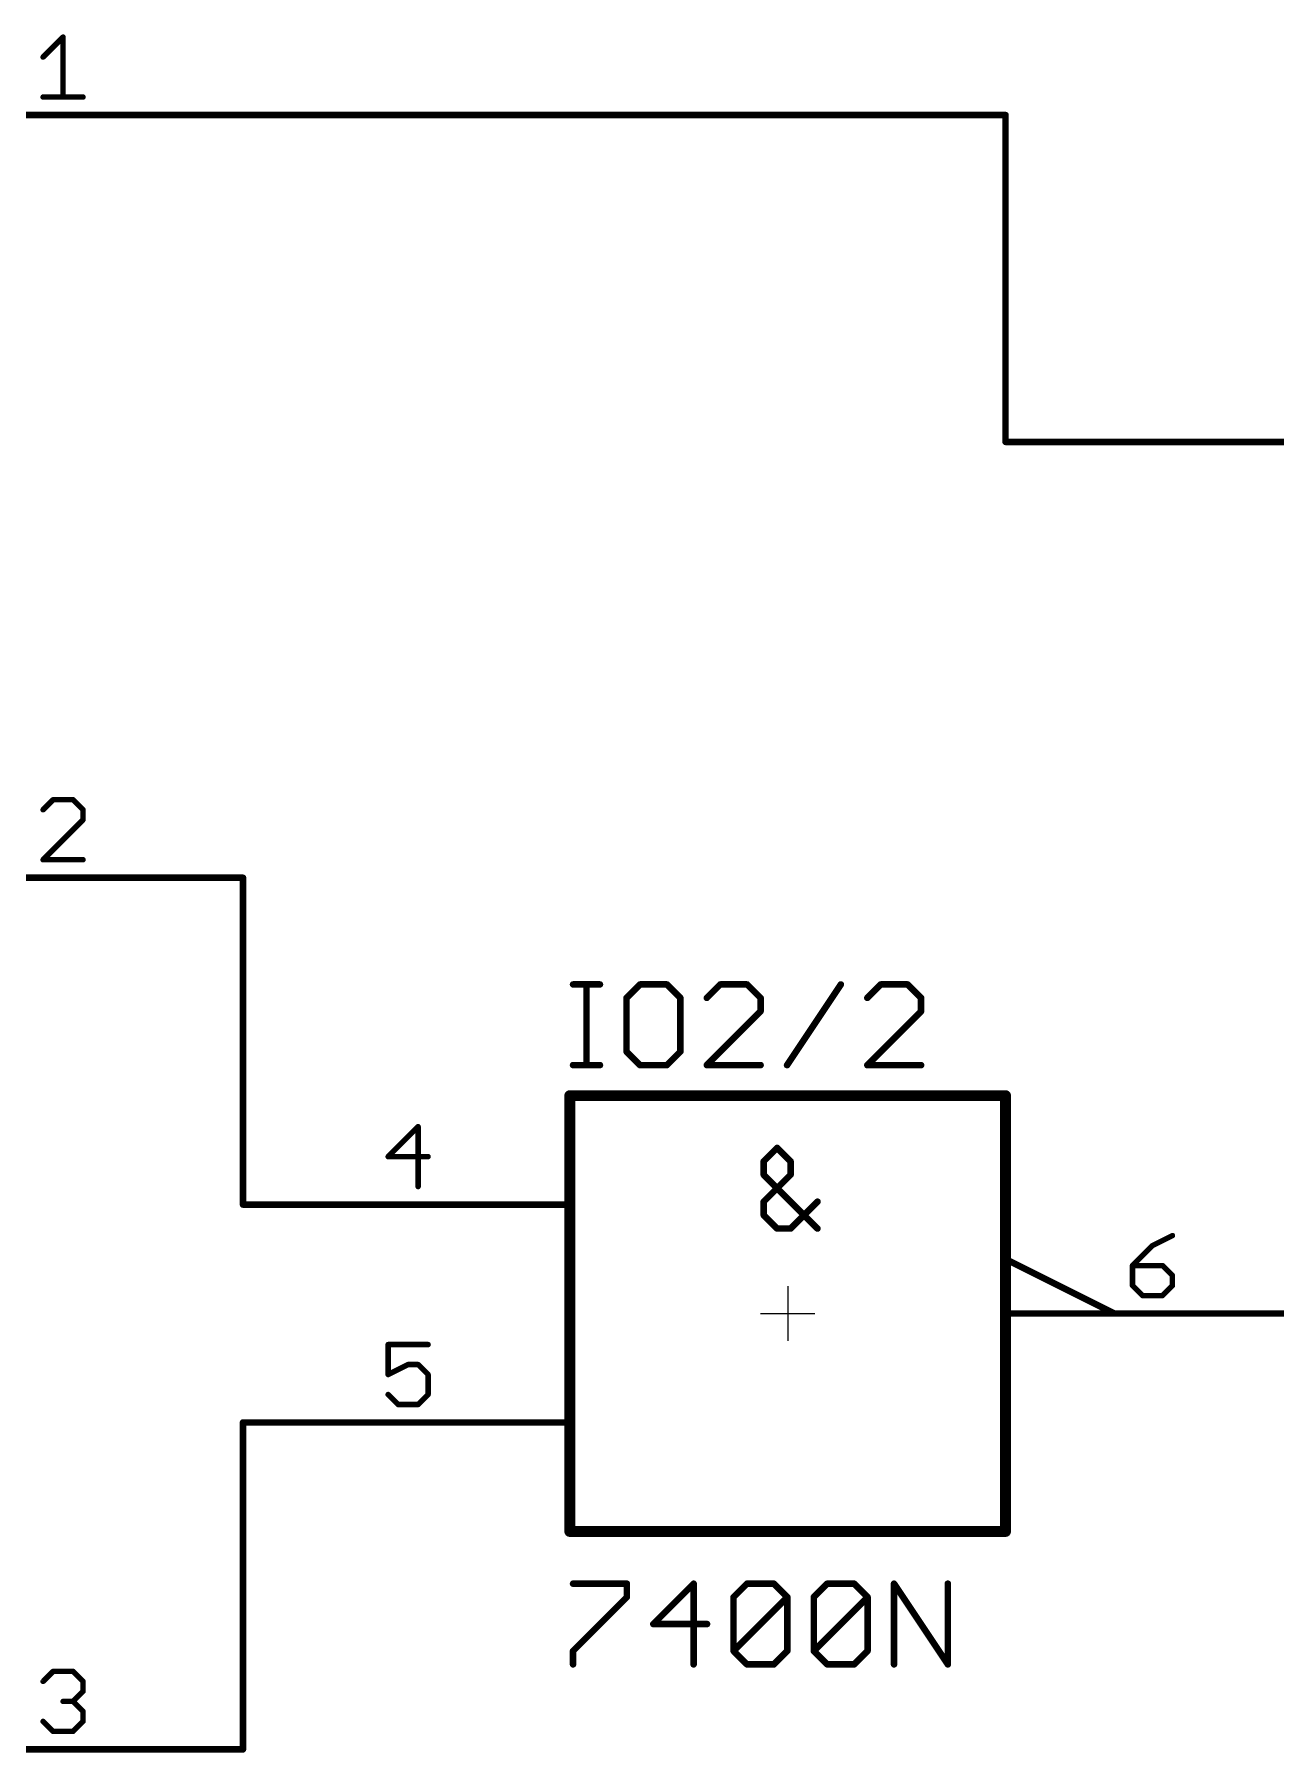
# Model space of a CAD drawing. Extents: x -34 to 81, y -13 to 101.
# Drawn here: x -4.86 to 24.08, y 50.72 to 90.78 of the extents above; entities that cross this region are included whole.
import ezdxf

# ---------------------------------------------------------------- set-up
doc = ezdxf.new("R2010")
doc.units = 0
for name, color, linetype in [('91', 94, 'CONTINUOUS'), ('94', 14, 'CONTINUOUS'), ('95', 250, 'CONTINUOUS'), ('96', 250, 'CONTINUOUS')]:
    doc.layers.add(name, color=color, linetype=linetype)

msp = doc.modelspace()

# ---------------------------------------------------------------- linework, layer by layer
at = {"layer": '91', "const_width": 0.1524}
for points in [[(-2.54, 88.9), (17.78, 88.9)], [(17.78, 88.9), (17.78, 81.28)], [(17.78, 81.28), (25.4, 81.28)], [(-2.54, 71.12), (0, 71.12)], [(0, 71.12), (0, 63.5)], [(0, 63.5), (2.54, 63.5)], [(22.86, 60.96), (25.4, 60.96)], [(0, 50.8), (0, 58.42)], [(0, 58.42), (2.54, 58.42)], [(-2.54, 50.8), (0, 50.8)]]:
    msp.add_lwpolyline(points, dxfattribs=at)
at = {"layer": '91', "const_width": 0.0762}
for points in [[(-2.54, 88.9381, 1), (-2.54, 88.8619)], [(17.8181, 88.9, 1), (17.7419, 88.9)], [(17.78, 88.8619, 1), (17.78, 88.9381)], [(17.78, 81.3181, 1), (17.78, 81.2419)], [(17.7419, 81.28, 1), (17.8181, 81.28)], [(-2.54, 71.1581, 1), (-2.54, 71.0819)], [(0.0381, 71.12, 1), (-0.0381, 71.12)], [(0, 71.0819, 1), (0, 71.1581)], [(0, 63.5381, 1), (0, 63.4619)], [(-0.0381, 63.5, 1), (0.0381, 63.5)], [(2.54, 63.4619, 1), (2.54, 63.5381)], [(22.86, 60.9981, 1), (22.86, 60.9219)], [(0.0381, 58.42, 1), (-0.0381, 58.42)], [(0, 58.4581, 1), (0, 58.3819)], [(2.54, 58.3819, 1), (2.54, 58.4581)], [(-2.54, 50.8381, 1), (-2.54, 50.7619)], [(0, 50.7619, 1), (0, 50.8381)], [(-0.0381, 50.8, 1), (0.0381, 50.8)]]:
    msp.add_lwpolyline(points, format="xyb", dxfattribs=at)
at = {"layer": '94'}
for p, q in [((12.7, 61.595), (12.7, 60.325)), ((12.065, 60.96), (13.335, 60.96))]:
    msp.add_line(p, q, dxfattribs=at)
for points, const_width in [([(-2.54, 88.9), (-5.08, 88.9)], 0.1524), ([(-2.54, 71.12), (-5.08, 71.12)], 0.1524), ([(17.78, 66.04), (7.62, 66.04)], 0.254), ([(7.62, 63.5), (7.62, 66.04)], 0.254), ([(17.78, 66.04), (17.78, 62.23)], 0.254), ([(12.4547, 64.8224), (12.1412, 64.5089)], 0.1524), ([(12.7683, 64.5089), (12.4547, 64.8224)], 0.1524), ([(12.1412, 64.5089), (12.1412, 64.1953)], 0.1524), ([(12.7683, 64.1953), (12.7683, 64.5089)], 0.1524), ([(12.1412, 63.5683), (12.7683, 64.1953)], 0.1524), ([(12.1412, 64.1953), (13.3953, 62.9412)], 0.1524), ([(2.54, 63.5), (5.08, 63.5)], 0.1524), ([(5.08, 63.5), (7.62, 63.5)], 0.1524), ([(7.62, 58.42), (7.62, 63.5)], 0.254), ([(12.1412, 63.2547), (12.1412, 63.5683)], 0.1524), ([(12.4547, 62.9412), (12.1412, 63.2547)], 0.1524), ([(13.3953, 63.5683), (12.7683, 62.9412)], 0.1524), ([(12.7683, 62.9412), (12.4547, 62.9412)], 0.1524), ([(17.78, 62.23), (17.78, 60.96)], 0.254), ([(20.32, 60.96), (17.78, 62.23)], 0.1524), ([(17.78, 60.96), (17.78, 55.88)], 0.254), ([(17.78, 60.96), (20.32, 60.96)], 0.1524), ([(22.86, 60.96), (20.32, 60.96)], 0.1524), ([(2.54, 58.42), (5.08, 58.42)], 0.1524), ([(5.08, 58.42), (7.62, 58.42)], 0.1524), ([(7.62, 55.88), (7.62, 58.42)], 0.254), ([(7.62, 55.88), (17.78, 55.88)], 0.254), ([(-2.54, 50.8), (-5.08, 50.8)], 0.1524)]:
    msp.add_lwpolyline(points, dxfattribs=dict(at, const_width=const_width))
for points, const_width in [([(-2.54, 88.8619, 1), (-2.54, 88.9381)], 0.0762), ([(-2.54, 71.0819, 1), (-2.54, 71.1581)], 0.0762), ([(7.62, 66.1035, 1), (7.62, 65.9765)], 0.127), ([(7.6835, 66.04, 1), (7.5565, 66.04)], 0.127), ([(17.8435, 66.04, 1), (17.7165, 66.04)], 0.127), ([(17.78, 65.9765, 1), (17.78, 66.1035)], 0.127), ([(12.4817, 64.8493, 1), (12.4278, 64.7955)], 0.0762), ([(12.4817, 64.7955, 1), (12.4278, 64.8493)], 0.0762), ([(12.1793, 64.5089, 1), (12.1031, 64.5089)], 0.0762), ([(12.1143, 64.5358, 1), (12.1681, 64.4819)], 0.0762), ([(12.8064, 64.5089, 1), (12.7302, 64.5089)], 0.0762), ([(12.7413, 64.4819, 1), (12.7952, 64.5358)], 0.0762), ([(12.1681, 64.2223, 1), (12.1143, 64.1684)], 0.0762), ([(12.1031, 64.1953, 1), (12.1793, 64.1953)], 0.0762), ([(12.7302, 64.1953, 1), (12.8064, 64.1953)], 0.0762), ([(12.7952, 64.1684, 1), (12.7413, 64.2223)], 0.0762), ([(2.54, 63.5381, 1), (2.54, 63.4619)], 0.0762), ([(5.08, 63.5381, 1), (5.08, 63.4619)], 0.0762), ([(5.08, 63.4619, 1), (5.08, 63.5381)], 0.0762), ([(7.6835, 63.5, 1), (7.5565, 63.5)], 0.127), ([(7.5565, 63.5, 1), (7.6835, 63.5)], 0.127), ([(7.62, 63.4619, 1), (7.62, 63.5381)], 0.0762), ([(12.1793, 63.5683, 1), (12.1031, 63.5683)], 0.0762), ([(12.1143, 63.5952, 1), (12.1681, 63.5413)], 0.0762), ([(12.1681, 63.2817, 1), (12.1143, 63.2278)], 0.0762), ([(12.1031, 63.2547, 1), (12.1793, 63.2547)], 0.0762), ([(13.4223, 63.5413, 1), (13.3684, 63.5952)], 0.0762), ([(12.4547, 62.9793, 1), (12.4547, 62.9031)], 0.0762), ([(12.4278, 62.9143, 1), (12.4817, 62.9681)], 0.0762), ([(12.7413, 62.9681, 1), (12.7952, 62.9143)], 0.0762), ([(12.7683, 62.9031, 1), (12.7683, 62.9793)], 0.0762), ([(13.3684, 62.9143, 1), (13.4223, 62.9681)], 0.0762), ([(17.8435, 62.23, 1), (17.7165, 62.23)], 0.127), ([(17.7165, 62.23, 1), (17.8435, 62.23)], 0.127), ([(17.797, 62.2641, 1), (17.763, 62.1959)], 0.0762), ([(17.8435, 60.96, 1), (17.7165, 60.96)], 0.127), ([(17.7165, 60.96, 1), (17.8435, 60.96)], 0.127), ([(17.78, 60.9981, 1), (17.78, 60.9219)], 0.0762), ([(20.32, 60.9981, 1), (20.32, 60.9219)], 0.0762), ([(20.303, 60.9259, 1), (20.337, 60.9941)], 0.0762), ([(20.32, 60.9219, 1), (20.32, 60.9981)], 0.0762), ([(22.86, 60.9219, 1), (22.86, 60.9981)], 0.0762), ([(2.54, 58.4581, 1), (2.54, 58.3819)], 0.0762), ([(5.08, 58.4581, 1), (5.08, 58.3819)], 0.0762), ([(5.08, 58.3819, 1), (5.08, 58.4581)], 0.0762), ([(7.6835, 58.42, 1), (7.5565, 58.42)], 0.127), ([(7.5565, 58.42, 1), (7.6835, 58.42)], 0.127), ([(7.62, 58.3819, 1), (7.62, 58.4581)], 0.0762), ([(7.62, 55.9435, 1), (7.62, 55.8165)], 0.127), ([(7.5565, 55.88, 1), (7.6835, 55.88)], 0.127), ([(17.7165, 55.88, 1), (17.8435, 55.88)], 0.127), ([(17.78, 55.8165, 1), (17.78, 55.9435)], 0.127), ([(-2.54, 50.7619, 1), (-2.54, 50.8381)], 0.0762)]:
    msp.add_lwpolyline(points, format="xyb", dxfattribs=dict(at, const_width=const_width))
at = {"layer": '95'}
for points, const_width in [([(-4.6609, 90.2512), (-4.1948, 90.7173)], 0.127), ([(-4.1948, 90.7173), (-4.1948, 89.3191)], 0.127), ([(-4.6609, 89.3191), (-3.7288, 89.3191)], 0.127), ([(-4.4279, 72.9373), (-4.6609, 72.7043)], 0.127), ([(-3.9618, 72.9373), (-4.4279, 72.9373)], 0.127), ([(-3.7288, 72.7043), (-3.9618, 72.9373)], 0.127), ([(-4.6609, 71.5391), (-3.7288, 72.4712)], 0.127), ([(-3.7288, 72.4712), (-3.7288, 72.7043)], 0.127), ([(-3.7288, 71.5391), (-4.6609, 71.5391)], 0.127), ([(7.6962, 68.6324), (8.3233, 68.6324)], 0.1524), ([(8.0097, 66.7512), (8.0097, 68.6324)], 0.1524), ([(9.2571, 68.6324), (8.9436, 68.3189)], 0.1524), ([(9.8842, 68.6324), (9.2571, 68.6324)], 0.1524), ([(10.1977, 68.3189), (9.8842, 68.6324)], 0.1524), ([(11.1281, 68.6324), (10.8146, 68.3189)], 0.1524), ([(11.7552, 68.6324), (11.1281, 68.6324)], 0.1524), ([(12.0687, 68.3189), (11.7552, 68.6324)], 0.1524), ([(12.6856, 66.7512), (13.9398, 68.6324)], 0.1524), ([(14.8702, 68.6324), (14.5567, 68.3189)], 0.1524), ([(15.4973, 68.6324), (14.8702, 68.6324)], 0.1524), ([(15.8108, 68.3189), (15.4973, 68.6324)], 0.1524), ([(8.9436, 68.3189), (8.9436, 67.0647)], 0.1524), ([(10.1977, 67.0647), (10.1977, 68.3189)], 0.1524), ([(12.0687, 68.0053), (12.0687, 68.3189)], 0.1524), ([(15.8108, 68.0053), (15.8108, 68.3189)], 0.1524), ([(10.8146, 66.7512), (12.0687, 68.0053)], 0.1524), ([(14.5567, 66.7512), (15.8108, 68.0053)], 0.1524), ([(8.9436, 67.0647), (9.2571, 66.7512)], 0.1524), ([(9.8842, 66.7512), (10.1977, 67.0647)], 0.1524), ([(7.6962, 66.7512), (8.3233, 66.7512)], 0.1524), ([(9.2571, 66.7512), (9.8842, 66.7512)], 0.1524), ([(12.0687, 66.7512), (10.8146, 66.7512)], 0.1524), ([(15.8108, 66.7512), (14.5567, 66.7512)], 0.1524), ([(4.0837, 65.3173), (3.3846, 64.6182)], 0.127), ([(4.0837, 63.9191), (4.0837, 65.3173)], 0.127), ([(3.3846, 64.6182), (4.3167, 64.6182)], 0.127), ([(21.2052, 62.5443), (20.7391, 62.0782)], 0.127), ([(21.6712, 62.7773), (21.2052, 62.5443)], 0.127), ([(20.7391, 62.0782), (20.7391, 61.6121)], 0.127), ([(21.4382, 62.0782), (20.7391, 62.0782)], 0.127), ([(21.6712, 61.8452), (21.4382, 62.0782)], 0.127), ([(21.6712, 61.6121), (21.6712, 61.8452)], 0.127), ([(20.7391, 61.6121), (20.9721, 61.3791)], 0.127), ([(20.9721, 61.3791), (21.4382, 61.3791)], 0.127), ([(21.4382, 61.3791), (21.6712, 61.6121)], 0.127), ([(4.3167, 60.2373), (3.3846, 60.2373)], 0.127), ([(3.3846, 60.2373), (3.3846, 59.5382)], 0.127), ([(3.3846, 59.5382), (3.8507, 59.7712)], 0.127), ([(3.8507, 59.7712), (4.0837, 59.7712)], 0.127), ([(4.0837, 59.7712), (4.3167, 59.5382)], 0.127), ([(4.3167, 59.5382), (4.3167, 59.0721)], 0.127), ([(3.6177, 58.8391), (3.3846, 59.0721)], 0.127), ([(4.0837, 58.8391), (3.6177, 58.8391)], 0.127), ([(4.3167, 59.0721), (4.0837, 58.8391)], 0.127), ([(-4.6609, 52.3843), (-4.4279, 52.6173)], 0.127), ([(-4.4279, 52.6173), (-3.9618, 52.6173)], 0.127), ([(-3.9618, 52.6173), (-3.7288, 52.3843)], 0.127), ([(-3.7288, 52.1512), (-3.9618, 51.9182)], 0.127), ([(-3.7288, 52.3843), (-3.7288, 52.1512)], 0.127), ([(-3.9618, 51.9182), (-4.1948, 51.9182)], 0.127), ([(-3.9618, 51.9182), (-3.7288, 51.6852)], 0.127), ([(-3.7288, 51.6852), (-3.7288, 51.4521)], 0.127), ([(-4.4279, 51.2191), (-4.6609, 51.4521)], 0.127), ([(-3.9618, 51.2191), (-4.4279, 51.2191)], 0.127), ([(-3.7288, 51.4521), (-3.9618, 51.2191)], 0.127)]:
    msp.add_lwpolyline(points, dxfattribs=dict(at, const_width=const_width))
for points, const_width in [([(-4.1631, 90.7173, 1), (-4.2266, 90.7173)], 0.0635), ([(-4.1724, 90.6948, 1), (-4.2173, 90.7397)], 0.0635), ([(-4.6834, 90.2737, 1), (-4.6384, 90.2288)], 0.0635), ([(-4.6609, 89.3509, 1), (-4.6609, 89.2874)], 0.0635), ([(-4.2266, 89.3191, 1), (-4.1631, 89.3191)], 0.0635), ([(-3.7288, 89.2874, 1), (-3.7288, 89.3509)], 0.0635), ([(-4.4279, 72.969, 1), (-4.4279, 72.9055)], 0.0635), ([(-4.4054, 72.9148, 1), (-4.4503, 72.9597)], 0.0635), ([(-3.9394, 72.9597, 1), (-3.9843, 72.9148)], 0.0635), ([(-3.9618, 72.9055, 1), (-3.9618, 72.969)], 0.0635), ([(-4.6834, 72.7267, 1), (-4.6384, 72.6818)], 0.0635), ([(-3.697, 72.7043, 1), (-3.7605, 72.7043)], 0.0635), ([(-3.7512, 72.6818, 1), (-3.7063, 72.7267)], 0.0635), ([(-3.7063, 72.4488, 1), (-3.7512, 72.4937)], 0.0635), ([(-3.7605, 72.4712, 1), (-3.697, 72.4712)], 0.0635), ([(-4.6834, 71.5616, 1), (-4.6384, 71.5166)], 0.0635), ([(-4.6609, 71.5709, 1), (-4.6609, 71.5074)], 0.0635), ([(-3.7288, 71.5074, 1), (-3.7288, 71.5709)], 0.0635), ([(7.6962, 68.6705, 1), (7.6962, 68.5943)], 0.0762), ([(8.0478, 68.6324, 1), (7.9716, 68.6324)], 0.0762), ([(8.3233, 68.5943, 1), (8.3233, 68.6705)], 0.0762), ([(9.2571, 68.6705, 1), (9.2571, 68.5943)], 0.0762), ([(9.284, 68.6055, 1), (9.2302, 68.6593)], 0.0762), ([(9.9111, 68.6593, 1), (9.8572, 68.6055)], 0.0762), ([(9.8842, 68.5943, 1), (9.8842, 68.6705)], 0.0762), ([(11.1281, 68.6705, 1), (11.1281, 68.5943)], 0.0762), ([(11.1551, 68.6055, 1), (11.1012, 68.6593)], 0.0762), ([(11.7821, 68.6593, 1), (11.7283, 68.6055)], 0.0762), ([(11.7552, 68.5943, 1), (11.7552, 68.6705)], 0.0762), ([(13.9715, 68.6113, 1), (13.9081, 68.6535)], 0.0762), ([(14.8702, 68.6705, 1), (14.8702, 68.5943)], 0.0762), ([(14.8971, 68.6055, 1), (14.8433, 68.6593)], 0.0762), ([(15.5242, 68.6593, 1), (15.4703, 68.6055)], 0.0762), ([(15.4973, 68.5943, 1), (15.4973, 68.6705)], 0.0762), ([(8.9166, 68.3458, 1), (8.9705, 68.2919)], 0.0762), ([(8.9817, 68.3189, 1), (8.9055, 68.3189)], 0.0762), ([(10.2358, 68.3189, 1), (10.1596, 68.3189)], 0.0762), ([(10.1708, 68.2919, 1), (10.2246, 68.3458)], 0.0762), ([(10.7877, 68.3458, 1), (10.8415, 68.2919)], 0.0762), ([(12.1068, 68.3189, 1), (12.0306, 68.3189)], 0.0762), ([(12.0418, 68.2919, 1), (12.0957, 68.3458)], 0.0762), ([(14.5297, 68.3458, 1), (14.5836, 68.2919)], 0.0762), ([(15.8489, 68.3189, 1), (15.7727, 68.3189)], 0.0762), ([(15.7839, 68.2919, 1), (15.8378, 68.3458)], 0.0762), ([(12.0306, 68.0053, 1), (12.1068, 68.0053)], 0.0762), ([(12.0957, 67.9784, 1), (12.0418, 68.0323)], 0.0762), ([(15.7727, 68.0053, 1), (15.8489, 68.0053)], 0.0762), ([(15.8378, 67.9784, 1), (15.7839, 68.0323)], 0.0762), ([(8.9705, 67.0917, 1), (8.9166, 67.0378)], 0.0762), ([(8.9055, 67.0647, 1), (8.9817, 67.0647)], 0.0762), ([(10.1596, 67.0647, 1), (10.2358, 67.0647)], 0.0762), ([(10.2246, 67.0378, 1), (10.1708, 67.0917)], 0.0762), ([(7.6962, 66.7893, 1), (7.6962, 66.7131)], 0.0762), ([(7.9716, 66.7512, 1), (8.0478, 66.7512)], 0.0762), ([(8.3233, 66.7131, 1), (8.3233, 66.7893)], 0.0762), ([(9.2571, 66.7893, 1), (9.2571, 66.7131)], 0.0762), ([(9.2302, 66.7243, 1), (9.284, 66.7781)], 0.0762), ([(9.8572, 66.7781, 1), (9.9111, 66.7243)], 0.0762), ([(9.8842, 66.7131, 1), (9.8842, 66.7893)], 0.0762), ([(10.8146, 66.7893, 1), (10.8146, 66.7131)], 0.0762), ([(10.7877, 66.7781, 1), (10.8415, 66.7243)], 0.0762), ([(12.0687, 66.7131, 1), (12.0687, 66.7893)], 0.0762), ([(12.6539, 66.7723, 1), (12.7173, 66.7301)], 0.0762), ([(14.5567, 66.7893, 1), (14.5567, 66.7131)], 0.0762), ([(14.5297, 66.7781, 1), (14.5836, 66.7243)], 0.0762), ([(15.8108, 66.7131, 1), (15.8108, 66.7893)], 0.0762), ([(4.1155, 65.3173, 1), (4.052, 65.3173)], 0.0635), ([(4.1062, 65.2948, 1), (4.0613, 65.3397)], 0.0635), ([(3.3846, 64.6499, 1), (3.3846, 64.5864)], 0.0635), ([(3.3622, 64.6406, 1), (3.4071, 64.5957)], 0.0635), ([(4.3167, 64.5864, 1), (4.3167, 64.6499)], 0.0635), ([(4.052, 63.9191, 1), (4.1155, 63.9191)], 0.0635), ([(21.191, 62.5727, 1), (21.2194, 62.5159)], 0.0635), ([(21.2276, 62.5218, 1), (21.1827, 62.5667)], 0.0635), ([(21.6854, 62.7489, 1), (21.657, 62.8057)], 0.0635), ([(20.7391, 62.1099, 1), (20.7391, 62.0464)], 0.0635), ([(20.7166, 62.1006, 1), (20.7616, 62.0557)], 0.0635), ([(20.7708, 62.0782, 1), (20.7074, 62.0782)], 0.0635), ([(21.4606, 62.1006, 1), (21.4157, 62.0557)], 0.0635), ([(21.4382, 62.0464, 1), (21.4382, 62.1099)], 0.0635), ([(21.703, 61.8452, 1), (21.6395, 61.8452)], 0.0635), ([(21.6488, 61.8227, 1), (21.6937, 61.8676)], 0.0635), ([(20.7616, 61.6346, 1), (20.7166, 61.5897)], 0.0635), ([(20.7074, 61.6121, 1), (20.7708, 61.6121)], 0.0635), ([(20.9721, 61.4109, 1), (20.9721, 61.3473)], 0.0635), ([(20.9497, 61.3566, 1), (20.9946, 61.4016)], 0.0635), ([(21.4157, 61.4016, 1), (21.4606, 61.3566)], 0.0635), ([(21.4382, 61.3473, 1), (21.4382, 61.4109)], 0.0635), ([(21.6395, 61.6121, 1), (21.703, 61.6121)], 0.0635), ([(21.6937, 61.5897, 1), (21.6488, 61.6346)], 0.0635), ([(3.3846, 60.269, 1), (3.3846, 60.2055)], 0.0635), ([(3.4164, 60.2373, 1), (3.3529, 60.2373)], 0.0635), ([(4.3167, 60.2055, 1), (4.3167, 60.269)], 0.0635), ([(3.8507, 59.803, 1), (3.8507, 59.7395)], 0.0635), ([(3.8649, 59.7428, 1), (3.8365, 59.7996)], 0.0635), ([(4.1062, 59.7937, 1), (4.0613, 59.7488)], 0.0635), ([(4.0837, 59.7395, 1), (4.0837, 59.803)], 0.0635), ([(3.3704, 59.5666, 1), (3.3988, 59.5098)], 0.0635), ([(3.3529, 59.5382, 1), (3.4164, 59.5382)], 0.0635), ([(4.3485, 59.5382, 1), (4.285, 59.5382)], 0.0635), ([(4.2943, 59.5157, 1), (4.3392, 59.5606)], 0.0635), ([(3.4071, 59.0946, 1), (3.3622, 59.0497)], 0.0635), ([(3.6177, 58.8709, 1), (3.6177, 58.8073)], 0.0635), ([(3.5952, 58.8166, 1), (3.6401, 58.8616)], 0.0635), ([(4.0613, 58.8616, 1), (4.1062, 58.8166)], 0.0635), ([(4.0837, 58.8073, 1), (4.0837, 58.8709)], 0.0635), ([(4.285, 59.0721, 1), (4.3485, 59.0721)], 0.0635), ([(4.3392, 59.0497, 1), (4.2943, 59.0946)], 0.0635), ([(-4.4279, 52.649, 1), (-4.4279, 52.5855)], 0.0635), ([(-4.4054, 52.5948, 1), (-4.4503, 52.6397)], 0.0635), ([(-3.9394, 52.6397, 1), (-3.9843, 52.5948)], 0.0635), ([(-3.9618, 52.5855, 1), (-3.9618, 52.649)], 0.0635), ([(-4.6834, 52.4067, 1), (-4.6384, 52.3618)], 0.0635), ([(-3.697, 52.3843, 1), (-3.7605, 52.3843)], 0.0635), ([(-3.7605, 52.1512, 1), (-3.697, 52.1512)], 0.0635), ([(-3.7512, 52.3618, 1), (-3.7063, 52.4067)], 0.0635), ([(-3.7063, 52.1288, 1), (-3.7512, 52.1737)], 0.0635), ([(-4.1948, 51.9499, 1), (-4.1948, 51.8864)], 0.0635), ([(-3.9394, 51.9406, 1), (-3.9843, 51.8957)], 0.0635), ([(-3.9843, 51.9406, 1), (-3.9394, 51.8957)], 0.0635), ([(-3.9618, 51.8864, 1), (-3.9618, 51.9499)], 0.0635), ([(-3.697, 51.6852, 1), (-3.7605, 51.6852)], 0.0635), ([(-3.7512, 51.6627, 1), (-3.7063, 51.7076)], 0.0635), ([(-4.6384, 51.4746, 1), (-4.6834, 51.4297)], 0.0635), ([(-4.4279, 51.2509, 1), (-4.4279, 51.1874)], 0.0635), ([(-4.4503, 51.1966, 1), (-4.4054, 51.2416)], 0.0635), ([(-3.9843, 51.2416, 1), (-3.9394, 51.1966)], 0.0635), ([(-3.9618, 51.1874, 1), (-3.9618, 51.2509)], 0.0635), ([(-3.7605, 51.4521, 1), (-3.697, 51.4521)], 0.0635), ([(-3.7063, 51.4297, 1), (-3.7512, 51.4746)], 0.0635)]:
    msp.add_lwpolyline(points, format="xyb", dxfattribs=dict(at, const_width=const_width))
at = {"layer": '96', "const_width": 0.1524}
for points in [[(7.6962, 54.6624), (8.9503, 54.6624)], [(8.9503, 54.6624), (8.9503, 54.3489)], [(10.5078, 54.6624), (9.5672, 53.7218)], [(10.5078, 52.7812), (10.5078, 54.6624)], [(11.4383, 54.3489), (11.7518, 54.6624)], [(11.7518, 54.6624), (12.3789, 54.6624)], [(12.3789, 54.6624), (12.6924, 54.3489)], [(13.3093, 54.3489), (13.6228, 54.6624)], [(13.6228, 54.6624), (14.2499, 54.6624)], [(14.2499, 54.6624), (14.5635, 54.3489)], [(15.1804, 52.7812), (15.1804, 54.6624)], [(15.1804, 54.6624), (16.4345, 52.7812)], [(16.4345, 52.7812), (16.4345, 54.6624)], [(8.9503, 54.3489), (7.6962, 53.0947)], [(11.4383, 53.0947), (11.4383, 54.3489)], [(11.4383, 53.0947), (12.6924, 54.3489)], [(12.6924, 54.3489), (12.6924, 53.0947)], [(13.3093, 53.0947), (13.3093, 54.3489)], [(13.3093, 53.0947), (14.5635, 54.3489)], [(14.5635, 54.3489), (14.5635, 53.0947)], [(9.5672, 53.7218), (10.8214, 53.7218)], [(7.6962, 53.0947), (7.6962, 52.7812)], [(11.7518, 52.7812), (11.4383, 53.0947)], [(12.6924, 53.0947), (12.3789, 52.7812)], [(13.6228, 52.7812), (13.3093, 53.0947)], [(14.5635, 53.0947), (14.2499, 52.7812)], [(12.3789, 52.7812), (11.7518, 52.7812)], [(14.2499, 52.7812), (13.6228, 52.7812)]]:
    msp.add_lwpolyline(points, dxfattribs=at)
at = {"layer": '96', "const_width": 0.0762}
for points in [[(7.6962, 54.7005, 1), (7.6962, 54.6243)], [(8.9884, 54.6624, 1), (8.9122, 54.6624)], [(8.9503, 54.6243, 1), (8.9503, 54.7005)], [(10.5459, 54.6624, 1), (10.4697, 54.6624)], [(10.5348, 54.6355, 1), (10.4809, 54.6893)], [(11.7518, 54.7005, 1), (11.7518, 54.6243)], [(11.7788, 54.6355, 1), (11.7249, 54.6893)], [(12.4058, 54.6893, 1), (12.3519, 54.6355)], [(12.3789, 54.6243, 1), (12.3789, 54.7005)], [(13.6228, 54.7005, 1), (13.6228, 54.6243)], [(13.6498, 54.6355, 1), (13.5959, 54.6893)], [(14.2769, 54.6893, 1), (14.223, 54.6355)], [(14.2499, 54.6243, 1), (14.2499, 54.7005)], [(15.2121, 54.6835, 1), (15.1486, 54.6413)], [(15.2185, 54.6624, 1), (15.1423, 54.6624)], [(16.4726, 54.6624, 1), (16.3964, 54.6624)], [(8.9122, 54.3489, 1), (8.9884, 54.3489)], [(8.9773, 54.3219, 1), (8.9234, 54.3758)], [(11.4113, 54.3758, 1), (11.4652, 54.3219)], [(11.4764, 54.3489, 1), (11.4002, 54.3489)], [(12.7305, 54.3489, 1), (12.6543, 54.3489)], [(12.7194, 54.3219, 1), (12.6655, 54.3758)], [(12.6655, 54.3219, 1), (12.7194, 54.3758)], [(13.3474, 54.3489, 1), (13.2712, 54.3489)], [(13.2824, 54.3758, 1), (13.3363, 54.3219)], [(14.6016, 54.3489, 1), (14.5254, 54.3489)], [(14.5904, 54.3219, 1), (14.5365, 54.3758)], [(14.5365, 54.3219, 1), (14.5904, 54.3758)], [(9.5672, 53.7599, 1), (9.5672, 53.6837)], [(9.5403, 53.7487, 1), (9.5942, 53.6949)], [(10.8214, 53.6837, 1), (10.8214, 53.7599)], [(7.7343, 53.0947, 1), (7.6581, 53.0947)], [(7.6693, 53.1217, 1), (7.7231, 53.0678)], [(11.4652, 53.1217, 1), (11.4113, 53.0678)], [(11.4113, 53.1217, 1), (11.4652, 53.0678)], [(11.4002, 53.0947, 1), (11.4764, 53.0947)], [(12.6543, 53.0947, 1), (12.7305, 53.0947)], [(12.7194, 53.0678, 1), (12.6655, 53.1217)], [(13.3363, 53.1217, 1), (13.2824, 53.0678)], [(13.2824, 53.1217, 1), (13.3363, 53.0678)], [(13.2712, 53.0947, 1), (13.3474, 53.0947)], [(14.5254, 53.0947, 1), (14.6016, 53.0947)], [(14.5904, 53.0678, 1), (14.5365, 53.1217)], [(7.6581, 52.7812, 1), (7.7343, 52.7812)], [(10.4697, 52.7812, 1), (10.5459, 52.7812)], [(11.7518, 52.8193, 1), (11.7518, 52.7431)], [(11.7249, 52.7543, 1), (11.7788, 52.8081)], [(12.3519, 52.8081, 1), (12.4058, 52.7543)], [(12.3789, 52.7431, 1), (12.3789, 52.8193)], [(13.6228, 52.8193, 1), (13.6228, 52.7431)], [(13.5959, 52.7543, 1), (13.6498, 52.8081)], [(14.223, 52.8081, 1), (14.2769, 52.7543)], [(14.2499, 52.7431, 1), (14.2499, 52.8193)], [(15.1423, 52.7812, 1), (15.2185, 52.7812)], [(16.3964, 52.7812, 1), (16.4726, 52.7812)], [(16.4028, 52.7601, 1), (16.4662, 52.8023)]]:
    msp.add_lwpolyline(points, format="xyb", dxfattribs=at)

doc.saveas('drawing.dxf')
